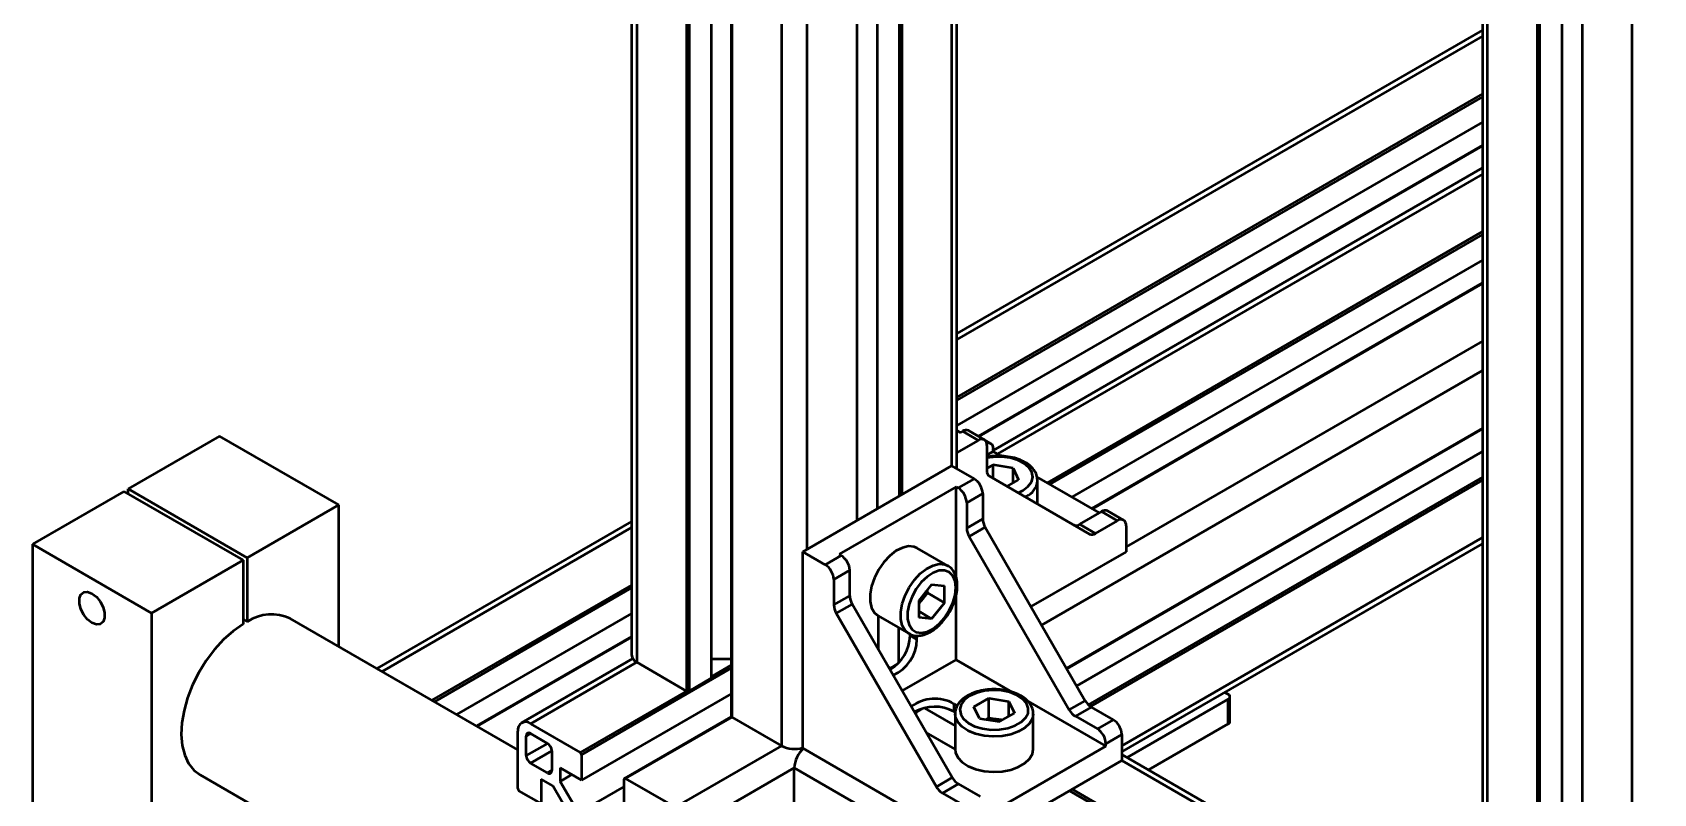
# Model space of a CAD drawing. Header units: millimetres. Extents: x 32504 to 36677, y 41990 to 42879.
# Drawn here: x 36417.4 to 36471.3, y 42727.8 to 42753.1 of the extents above; entities that cross this region are included whole.
import ezdxf

# ---------------------------------------------------------------- set-up
doc = ezdxf.new("R2010")
doc.units = ezdxf.units.MM
doc.layers.add('Net_dam', color=7, linetype='Continuous', lineweight=50)

msp = doc.modelspace()

# ---------------------------------------------------------------- linework, layer by layer
at = {"layer": 'Net_dam'}
for p, q in [((36437.3446, 42791.1965), (36437.3446, 42732.4055)), ((36437.5203, 42790.9515), (36437.5203, 42732.1606)), ((36439.175, 42789.9963), (36439.175, 42731.2054)), ((36439.2598, 42789.9963), (36439.2598, 42731.2054)), ((36439.9952, 42789.8098), (36439.9952, 42731.6299)), ((36440.6565, 42789.1554), (36440.6565, 42730.3645)), ((36440.674, 42789.1309), (36440.674, 42730.34)), ((36442.3287, 42788.1758), (36442.3287, 42729.3848)), ((36448.1613, 42738.5915), (36448.1613, 42783.7055)), ((36447.9855, 42783.6355), (36447.9855, 42738.6929)), ((36446.246, 42782.6313), (36446.246, 42737.6887)), ((36446.3309, 42782.6803), (36446.3309, 42737.7377)), ((36445.5106, 42782.2067), (36445.5106, 42737.2642)), ((36444.8318, 42781.8149), (36444.8318, 42736.8723)), ((36444.8494, 42736.8825), (36444.8494, 42781.825)), ((36443.1772, 42781.4801), (36443.1772, 42735.9171)), ((36465.6289, 42774.8683), (36465.6289, 42716.0774)), ((36465.8046, 42715.8324), (36465.8046, 42774.6234)), ((36467.4592, 42714.8772), (36467.4592, 42773.6682)), ((36467.5441, 42714.8772), (36467.5441, 42773.6682)), ((36468.2795, 42715.3018), (36468.2795, 42773.4816)), ((36468.9407, 42772.8273), (36468.9407, 42714.0363)), ((36468.9583, 42714.0118), (36468.9583, 42772.8028)), ((36470.6129, 42713.0566), (36470.6129, 42771.8476)), ((36465.6289, 42753.1701), (36448.1613, 42743.0863)), ((36465.6289, 42752.9673), (36448.1613, 42742.8834)), ((36465.6289, 42751.0569), (36448.1613, 42740.973)), ((36465.6289, 42750.9589), (36448.1613, 42740.8751)), ((36465.6289, 42750.1097), (36448.1613, 42740.0259)), ((36465.6289, 42749.3464), (36448.871, 42739.6722)), ((36465.6289, 42749.3261), (36448.8886, 42739.6621)), ((36465.6289, 42748.5902), (36449.3644, 42739.2009)), ((36465.6289, 42748.3873), (36449.513, 42739.0838)), ((36465.6289, 42746.4769), (36451.1676, 42738.1286)), ((36465.6289, 42746.3789), (36451.2525, 42738.0796)), ((36465.6289, 42745.5297), (36451.988, 42737.655)), ((36465.6289, 42744.7664), (36452.6491, 42737.2734)), ((36465.6289, 42744.7461), (36452.6667, 42737.2632)), ((36465.6289, 42742.8357), (36453.7838, 42735.9977)), ((36465.6289, 42741.856), (36450.9768, 42733.3975)), ((36423.6514, 42739.6759), (36420.6108, 42737.9206)), ((36427.6112, 42737.39), (36423.6514, 42739.6759)), ((36448.1613, 42739.8651), (36448.2754, 42739.7992)), ((36448.1613, 42739.1209), (36448.8765, 42739.5338)), ((36448.2754, 42739.7992), (36448.3461, 42739.84)), ((36448.3461, 42739.84), (36448.8765, 42739.5338)), ((36449.0765, 42739.5536), (36448.5461, 42739.8598)), ((36449.2815, 42739.4344), (36449.0883, 42739.5459)), ((36465.6289, 42739.9453), (36451.8042, 42731.9645)), ((36451.813, 42731.9492), (36465.6289, 42739.925)), ((36449.1593, 42739.3705), (36449.1593, 42738.5259)), ((36449.1593, 42739.0512), (36449.3644, 42739.1696)), ((36449.3644, 42739.1696), (36449.3644, 42739.2512)), ((36449.6289, 42739.0169), (36449.3644, 42739.1696)), ((36465.6289, 42739.1612), (36452.1437, 42731.3764)), ((36447.9855, 42738.6929), (36443.0358, 42735.8355)), ((36447.9855, 42738.6929), (36448.7351, 42738.2602)), ((36449.3612, 42738.7206), (36449.1593, 42738.604)), ((36450.0327, 42738.6167), (36449.3612, 42738.7206)), ((36449.3612, 42738.274), (36449.3612, 42738.7206)), ((36450.0327, 42738.6167), (36450.2126, 42738.2291)), ((36450.0327, 42738.1253), (36450.0327, 42738.6167)), ((36420.6108, 42737.9206), (36424.5706, 42735.6347)), ((36420.6108, 42737.7573), (36420.6108, 42737.9206)), ((36448.134, 42737.9949), (36444.2449, 42735.7498)), ((36448.134, 42734.9729), (36448.134, 42737.9949)), ((36448.134, 42737.9949), (36448.2047, 42737.9541)), ((36448.7351, 42738.2602), (36448.2047, 42737.9541)), ((36449.2422, 42738.3428), (36452.5696, 42736.4213)), ((36449.8257, 42738.0058), (36450.2126, 42738.2291)), ((36452.8999, 42737.1286), (36450.8234, 42738.3273)), ((36450.8412, 42737.4194), (36450.8412, 42738.2023)), ((36465.6289, 42738.3122), (36452.5295, 42730.7501)), ((36465.6289, 42738.2142), (36452.5982, 42730.6917)), ((36420.4694, 42737.839), (36417.4288, 42736.0837)), ((36420.4694, 42737.839), (36424.4292, 42735.553)), ((36427.6112, 42737.39), (36424.5706, 42735.6347)), ((36427.6112, 42732.6891), (36427.6112, 42737.39)), ((36449.0179, 42737.7703), (36448.4876, 42737.4642)), ((36448.4876, 42737.4642), (36448.4876, 42736.6196)), ((36449.0179, 42737.7703), (36449.0179, 42736.9258)), ((36450.4604, 42737.6717), (36450.4319, 42737.6557)), ((36437.3446, 42736.842), (36428.881, 42731.9561)), ((36448.4876, 42736.6196), (36449.0179, 42736.9258)), ((36452.9706, 42737.1695), (36452.2393, 42736.7472)), ((36452.7696, 42736.4411), (36453.501, 42736.8633)), ((36452.9706, 42737.1695), (36453.501, 42736.8633)), ((36453.7009, 42736.8831), (36453.1706, 42737.1893)), ((36437.3446, 42736.6391), (36429.0567, 42731.8546)), ((36449.1007, 42736.647), (36448.5704, 42736.3408)), ((36448.5704, 42736.3408), (36451.8978, 42730.5776)), ((36449.1007, 42736.647), (36452.4282, 42730.8837)), ((36452.2393, 42736.7472), (36452.7696, 42736.4411)), ((36465.6289, 42736.3035), (36453.6424, 42729.3838)), ((36453.7838, 42736.7), (36453.7838, 42735.8344)), ((36421.3886, 42733.7978), (36417.4288, 42736.0837)), ((36417.4288, 42736.0837), (36417.4288, 42726.6118)), ((36443.0358, 42729.3032), (36443.0358, 42735.8355)), ((36443.0358, 42735.8355), (36443.7853, 42735.4028)), ((36444.2449, 42735.7498), (36444.3156, 42735.709)), ((36447.8577, 42735.369), (36446.8394, 42735.9568)), ((36453.7838, 42735.8344), (36450.6233, 42734.0099)), ((36453.6424, 42729.1809), (36465.6289, 42736.1005)), ((36424.4292, 42735.553), (36421.3886, 42733.7978)), ((36424.4292, 42735.553), (36424.4292, 42733.4287)), ((36424.5706, 42735.6347), (36424.5706, 42733.5103)), ((36444.3156, 42735.709), (36443.7853, 42735.4028)), ((36444.5985, 42735.2191), (36444.0682, 42734.9129)), ((36444.5985, 42734.3745), (36444.5985, 42735.2191)), ((36437.3446, 42734.7287), (36430.7114, 42730.8994)), ((36444.0682, 42734.9129), (36444.0682, 42734.0683)), ((36447.3208, 42734.7455), (36446.8952, 42734.2159)), ((36447.3208, 42734.7455), (36447.7465, 42734.7074)), ((36447.7465, 42734.1398), (36447.7465, 42734.7074)), ((36437.3446, 42734.6307), (36430.7962, 42730.8504)), ((36444.0682, 42734.0683), (36444.5985, 42734.3745)), ((36446.8952, 42734.2159), (36446.8952, 42733.6483)), ((36446.968, 42734.2016), (36446.8952, 42734.111)), ((36447.1808, 42734.4664), (36446.968, 42734.2016)), ((36447.1808, 42734.4664), (36447.1808, 42734.5713)), ((36447.1808, 42734.4664), (36447.7465, 42734.1398)), ((36447.7465, 42734.1398), (36447.3208, 42733.6103)), ((36448.134, 42732.2464), (36448.134, 42734.3901)), ((36421.3886, 42733.7978), (36421.3886, 42724.3259)), ((36424.5706, 42733.5103), (36424.4292, 42733.5919)), ((36433.5605, 42729.2546), (36425.9998, 42733.6194)), ((36437.3446, 42733.7815), (36431.5317, 42730.4258)), ((36444.6813, 42734.0957), (36444.151, 42733.7896)), ((36444.151, 42733.7896), (36447.4784, 42728.0263)), ((36448.0087, 42728.3325), (36444.6813, 42734.0957)), ((36445.5395, 42733.7051), (36446.5578, 42733.1173)), ((36445.546, 42733.7014), (36445.546, 42732.598)), ((36446.8952, 42733.856), (36447.3208, 42733.6103)), ((36447.3208, 42733.6103), (36446.8952, 42733.6483)), ((36446.2178, 42733.3136), (36446.2178, 42732.1398)), ((36446.6067, 42733.0468), (36446.6067, 42733.0981)), ((36446.8329, 42732.9161), (36446.6067, 42733.0468)), ((36446.8329, 42732.9161), (36446.8329, 42733.0441)), ((36437.3446, 42733.0182), (36432.1929, 42730.0442)), ((36437.3446, 42732.9979), (36432.2104, 42730.034)), ((36437.3827, 42732.284), (36433.6848, 42730.1493)), ((36437.5203, 42732.1606), (36433.9848, 42730.1196)), ((36440.6565, 42731.9627), (36435.6819, 42729.0909)), ((36437.5203, 42732.1606), (36439.175, 42731.2054)), ((36440.6565, 42732.2612), (36439.9952, 42732.2612)), ((36440.6565, 42732.0606), (36439.9952, 42731.6789)), ((36445.9581, 42731.9701), (36445.8838, 42732.013)), ((36446.1733, 42732.0943), (36445.921, 42731.9486)), ((36446.3452, 42731.2138), (36448.134, 42732.2464)), ((36448.134, 42732.2464), (36450, 42731.1692)), ((36439.9952, 42731.6299), (36439.2598, 42731.2054)), ((36439.175, 42731.2054), (36435.6394, 42729.1644)), ((36440.6565, 42731.1135), (36435.6819, 42728.2417)), ((36449.2198, 42730.9647), (36448.7283, 42730.681)), ((36449.2198, 42730.9647), (36449.8913, 42730.8609)), ((36449.2198, 42730.3115), (36449.2198, 42730.9647)), ((36457.1779, 42730.9349), (36453.819, 42728.9959)), ((36457.0708, 42731.1601), (36457.1779, 42731.0982)), ((36457.1779, 42730.1184), (36457.1779, 42730.9349)), ((36457.2365, 42730.2), (36457.2365, 42731.0166)), ((36440.6603, 42730.3524), (36437.1085, 42728.302)), ((36446.7695, 42730.4789), (36447.0224, 42730.6249)), ((36446.8067, 42730.4145), (36446.8067, 42730.5004)), ((36447.0833, 42730.6404), (36448.0997, 42730.0536)), ((36448.0633, 42730.7851), (36448.1781, 42730.7188)), ((36448.0633, 42730.7851), (36448.0633, 42730.5238)), ((36448.1044, 42730.5001), (36448.0633, 42730.5238)), ((36448.0997, 42730.4465), (36448.0997, 42729.2706)), ((36448.9082, 42730.2934), (36448.7283, 42730.681)), ((36449.5796, 42730.1895), (36450.0712, 42730.4732)), ((36449.8913, 42730.8609), (36450.0712, 42730.4732)), ((36449.8913, 42730.3694), (36449.8913, 42730.8609)), ((36450.518, 42730.8702), (36453.112, 42729.3727)), ((36450.6997, 42729.2706), (36450.6997, 42730.4465)), ((36451.8978, 42730.5776), (36452.4282, 42730.8837)), ((36452.6282, 42730.6726), (36452.0978, 42730.3665)), ((36452.0978, 42730.3665), (36452.8292, 42729.9442)), ((36452.6282, 42730.6726), (36453.3595, 42730.2504)), ((36433.5605, 42727.9639), (36433.5605, 42729.8746)), ((36433.9848, 42730.1196), (36435.6394, 42729.1644)), ((36440.674, 42730.34), (36437.1385, 42728.299)), ((36440.674, 42730.34), (36442.3287, 42729.3848)), ((36448.0997, 42729.2782), (36447.1443, 42729.8298)), ((36448.9082, 42730.2934), (36449.5796, 42730.1895)), ((36449.2198, 42730.3115), (36449.1292, 42730.2592)), ((36449.2198, 42730.3115), (36449.5555, 42730.2596)), ((36449.5555, 42730.2596), (36449.6703, 42730.2418)), ((36453.3595, 42730.2504), (36452.8292, 42729.9442)), ((36457.1779, 42730.1184), (36454.5262, 42728.5876)), ((36433.9848, 42729.7929), (36433.8434, 42729.7113)), ((36433.8434, 42729.0581), (36433.8434, 42729.7113)), ((36434.5506, 42729.4663), (36433.8434, 42729.0581)), ((36433.9848, 42729.793), (36434.5505, 42729.4664)), ((36442.3287, 42729.3848), (36438.7931, 42727.3438)), ((36448.6926, 42726.0375), (36443.0358, 42729.3032)), ((36449.223, 42727.1276), (36453.112, 42729.3727)), ((36453.6424, 42729.7605), (36453.112, 42729.4543)), ((36453.112, 42729.3727), (36453.112, 42729.4543)), ((36453.6424, 42729.7605), (36453.6424, 42728.895)), ((36434.6919, 42729.2213), (36433.9848, 42728.8131)), ((36434.5505, 42728.4866), (36433.9848, 42728.8131)), ((36434.6919, 42729.2215), (36434.6919, 42728.5682)), ((36435.6819, 42729.0909), (36435.6819, 42728.2417)), ((36453.6424, 42728.895), (36448.6926, 42726.0375)), ((36464.4258, 42722.8727), (36453.6424, 42729.0978)), ((36453.6424, 42728.895), (36464.2772, 42722.7556)), ((36423, 42728.4231), (36432.4292, 42722.9797)), ((36434.7248, 42728.0593), (36434.3384, 42728.2824)), ((36434.3384, 42728.2824), (36434.3384, 42727.4659)), ((36434.6919, 42728.5682), (36434.5505, 42728.4866)), ((36435.6819, 42728.2417), (36434.9748, 42728.6499)), ((36434.9748, 42728.6499), (36434.9748, 42728.2037)), ((36435.3612, 42728.4268), (36434.9748, 42728.2037)), ((36434.9748, 42728.2037), (36435.5783, 42727.1583)), ((36437.0961, 42727.4253), (36437.0961, 42728.2745)), ((36437.1385, 42728.299), (36438.7931, 42727.3438)), ((36442.7529, 42728.65), (36439.2174, 42726.6089)), ((36442.7529, 42726.7393), (36442.7529, 42728.65)), ((36442.7529, 42728.65), (36493.4888, 42699.3608)), ((36447.4784, 42728.0263), (36448.0087, 42728.3325)), ((36434.3384, 42727.4659), (36433.603, 42727.8904)), ((36435.3283, 42727.0139), (36434.7248, 42728.0593)), ((36437.0961, 42728.0345), (36435.5783, 42727.1583)), ((36448.2087, 42728.1213), (36447.6784, 42727.8152)), ((36447.6784, 42727.8152), (36448.4098, 42727.393)), ((36448.9401, 42727.6991), (36448.2087, 42728.1213)), ((36451.9029, 42727.8908), (36462.5377, 42721.7515)), ((36451.9877, 42727.9398), (36462.6225, 42721.8004))]:
    msp.add_line(p, q, dxfattribs=at)
at = {"layer": 'Net_dam', "flags": 128}
for points in [[(36449.1509, 42739.4447), (36449.1898, 42739.4522), (36449.2387, 42739.4502), (36449.2815, 42739.4344), (36449.3167, 42739.4052), (36449.3429, 42739.3638), (36449.3589, 42739.3118), (36449.3644, 42739.2512)], [(36450.1937, 42737.7933), (36450.3473, 42737.8676), (36450.5224, 42737.998), (36450.6359, 42738.1494), (36450.6806, 42738.3123), (36450.6537, 42738.4765), (36450.5569, 42738.6318), (36450.3963, 42738.7682), (36450.1819, 42738.8773), (36449.9273, 42738.9522), (36449.6484, 42738.9882), (36449.3628, 42738.983), (36449.1593, 42738.9531)], [(36446.8394, 42735.9568), (36446.7384, 42735.9993), (36446.5536, 42736.0159), (36446.3491, 42735.9685), (36446.136, 42735.8598), (36445.9258, 42735.6957), (36445.7299, 42735.4849), (36445.5587, 42735.2389), (36445.4215, 42734.9709), (36445.3257, 42734.6954), (36445.2764, 42734.4271), (36445.2764, 42734.1807), (36445.3257, 42733.9693), (36445.4215, 42733.8043), (36445.5395, 42733.7051)], [(36446.5542, 42733.1194), (36446.4397, 42733.2165), (36446.3439, 42733.3815), (36446.2947, 42733.5929), (36446.2947, 42733.8393), (36446.3439, 42734.1076), (36446.4397, 42734.3831), (36446.5769, 42734.6511), (36446.7481, 42734.8971), (36446.9441, 42735.1079), (36447.1543, 42735.272), (36447.3673, 42735.3807), (36447.5718, 42735.428), (36447.7566, 42735.4115), (36447.8621, 42735.3664)], [(36448.1269, 42734.6432), (36448.1016, 42734.8601), (36448.0272, 42735.0341), (36447.9085, 42735.1543), (36447.7528, 42735.2132), (36447.5699, 42735.207), (36447.3715, 42735.1361), (36447.1698, 42735.005), (36446.9776, 42734.822), (36446.807, 42734.5985), (36446.6687, 42734.3485), (36446.5713, 42734.0879), (36446.5211, 42733.8328), (36446.5211, 42733.5995), (36446.5713, 42733.4025), (36446.6687, 42733.2542), (36446.807, 42733.164), (36446.9776, 42733.1375), (36447.1698, 42733.1763), (36447.3715, 42733.2781), (36447.5699, 42733.4364), (36447.7528, 42733.6413), (36447.9085, 42733.8799), (36448.0272, 42734.1372), (36448.1016, 42734.3971), (36448.1269, 42734.6432)], [(36419.4087, 42734.4508), (36419.5538, 42734.3375), (36419.6814, 42734.1787), (36419.7762, 42733.9937), (36419.8265, 42733.8048), (36419.8265, 42733.6346), (36419.7762, 42733.5038), (36419.6814, 42733.4281), (36419.5538, 42733.4167), (36419.4087, 42733.471), (36419.2636, 42733.5843), (36419.136, 42733.743), (36419.0413, 42733.928), (36418.9909, 42734.117), (36418.9909, 42734.2872), (36419.0413, 42734.4179), (36419.136, 42734.4936), (36419.2636, 42734.505), (36419.4087, 42734.4508)], [(36446.8952, 42734.121), (36446.9181, 42734.1443), (36446.968, 42734.2016)], [(36424.4292, 42733.4287), (36424.1019, 42733.1976), (36423.7841, 42732.914), (36423.4837, 42732.5848), (36423.2077, 42732.2179), (36422.9629, 42731.8222), (36422.7551, 42731.4072), (36422.5894, 42730.9828), (36422.4697, 42730.5594), (36422.399, 42730.1472), (36422.3789, 42729.756), (36422.4099, 42729.3952), (36422.4913, 42729.0737), (36422.6212, 42728.7992), (36422.7963, 42728.5781), (36423, 42728.4231)], [(36448.5936, 42731.0425), (36448.4185, 42730.9121), (36448.305, 42730.7607), (36448.2603, 42730.5978), (36448.2872, 42730.4335), (36448.384, 42730.2783), (36448.5446, 42730.1419), (36448.759, 42730.0328), (36449.0136, 42729.9579), (36449.2925, 42729.9219), (36449.5781, 42729.9271), (36449.8525, 42729.9731), (36450.0984, 42730.0571), (36450.3005, 42730.1737), (36450.446, 42730.3157), (36450.5257, 42730.4742), (36450.5347, 42730.639), (36450.4723, 42730.8), (36450.3426, 42730.947), (36450.1536, 42731.0708), (36449.9173, 42731.1635), (36449.6484, 42731.2194), (36449.3639, 42731.2349), (36449.0817, 42731.2091), (36448.8194, 42731.1436), (36448.5936, 42731.0425)], [(36450.6997, 42730.4423), (36450.6729, 42730.2947), (36450.5779, 42730.1293), (36450.4195, 42729.981), (36450.206, 42729.8578), (36449.9491, 42729.7663), (36449.6626, 42729.7115), (36449.3619, 42729.6963), (36449.0633, 42729.7216), (36448.7828, 42729.7859), (36448.5355, 42729.8858), (36448.3348, 42730.016), (36448.1916, 42730.1694), (36448.1135, 42730.3377), (36448.0998, 42730.4516)], [(36449.6616, 42730.2368), (36449.6301, 42730.2449), (36449.5555, 42730.2596)], [(36448.0997, 42729.2706), (36448.1135, 42729.1619), (36448.1916, 42728.9936), (36448.3348, 42728.8402), (36448.5355, 42728.71), (36448.7828, 42728.6101), (36449.0633, 42728.5457), (36449.3619, 42728.5205), (36449.6626, 42728.5357), (36449.9491, 42728.5905), (36450.206, 42728.682), (36450.4195, 42728.8052), (36450.5779, 42728.9535), (36450.6729, 42729.1189), (36450.6997, 42729.2706)]]:
    msp.add_lwpolyline(points, dxfattribs=at)
at = {"layer": 'Net_dam'}
for centre, radius, start, end in [((36448.4633, 42739.6764), 0.2012, 65.69288, 125.61758), ((36448.9869, 42739.3985), 0.1747, 350.78596, 129.20329), ((36449.3596, 42738.5062), 0.2012, 174.37962, 234.30196), ((36447.8735, 42737.4362), 0.6147, 2.60548, 57.39452), ((36448.4038, 42737.7424), 0.6147, 2.60548, 57.39452), ((36450.2073, 42738.2557), 0.6366, 293.43224, 354.72095), ((36449.5947, 42736.9455), 0.5771, 181.9565, 211.14373), ((36453.0878, 42737.0059), 0.2012, 65.69288, 125.61758), ((36453.6114, 42736.7279), 0.1747, 350.78596, 129.20329), ((36449.0644, 42736.6393), 0.5771, 181.9565, 211.14373), ((36452.1214, 42736.9127), 0.2031, 247.4236, 305.46513), ((36452.6524, 42736.6046), 0.2012, 245.68605, 305.61817), ((36443.4541, 42734.885), 0.6147, 2.60548, 57.39452), ((36443.9844, 42735.1911), 0.6147, 2.60548, 57.39452), ((36445.1753, 42734.3942), 0.5771, 181.9565, 211.14373), ((36446.1747, 42734.8393), 1.0178, 321.20822, 341.9111), ((36425.3841, 42732.2694), 1.4838, 65.48221, 123.24578), ((36444.6449, 42734.088), 0.5771, 181.9565, 211.14373), ((36445.2433, 42733.0922), 1.3641, 300.63183, 358.09108), ((36445.5158, 42732.9439), 1.3174, 293.60431, 358.79366), ((36437.6449, 42732.4355), 0.3018, 185.6948, 245.62534), ((36439.2174, 42731.2873), 0.0922, 242.60967, 297.39033), ((36447.4288, 42729.6303), 1.3176, 61.21076, 126.38999), ((36457.1469, 42731.0166), 0.0873, 290.78342, 69.21658), ((36440.6865, 42730.3675), 0.0302, 185.6948, 245.62534), ((36447.421, 42729.3202), 1.3643, 61.91322, 119.36367), ((36452.4032, 42730.8561), 0.577, 208.85561, 238.04533), ((36452.9336, 42731.1622), 0.577, 208.85561, 238.04533), ((36433.8192, 42729.9165), 0.262, 50.79671, 189.21404), ((36433.9296, 42729.7253), 0.0873, 50.79671, 189.21404), ((36449.4, 42729.2534), 1.0181, 81.21006, 101.88118), ((36452.498, 42729.4264), 0.6147, 2.60548, 57.39452), ((36453.0283, 42729.7326), 0.6147, 2.60548, 57.39452), ((36457.1364, 42730.21), 0.1006, 294.37466, 354.3052), ((36434.3849, 42729.2075), 0.3074, 2.60548, 57.39452), ((36442.7556, 42730.2113), 0.9303, 242.68271, 287.5287), ((36443.6962, 42728.5999), 0.9446, 132.82845, 176.96146), ((36434.1504, 42729.072), 0.3074, 182.60548, 237.39452), ((36435.5898, 42729.0867), 0.0922, 2.60548, 57.39452), ((36434.6057, 42728.5542), 0.0873, 230.79671, 9.21404), ((36437.1219, 42728.2787), 0.0262, 50.79671, 189.21404), ((36448.5141, 42728.6109), 0.577, 208.85561, 238.04533), ((36433.6527, 42727.9681), 0.0922, 182.60548, 237.39452), ((36447.9838, 42728.3048), 0.577, 208.85561, 238.04533)]:
    msp.add_arc(centre, radius, start, end, dxfattribs=at)
for points, knots in [([(36450.8363, 42738.196), (36450.8346, 42738.2471), (36450.8309, 42738.3596), (36450.7508, 42738.5232), (36450.6192, 42738.6778), (36450.4351, 42738.8107), (36450.2058, 42738.9163), (36449.942, 42738.9889), (36449.6592, 42739.0229), (36449.3917, 42739.0229), (36449.2296, 42738.9942), (36449.1593, 42738.9818)], [0, 0, 0, 0, 0.0904714, 0.1991359, 0.3102353, 0.4266559, 0.5467228, 0.6674819, 0.7878913, 0.9081225, 1, 1, 1, 1]), ([(36448.1738, 42734.7085), (36448.1724, 42734.7519), (36448.1682, 42734.8773), (36448.1245, 42735.0582), (36448.0272, 42735.2272), (36447.936, 42735.3297), (36447.8713, 42735.3572), (36447.8607, 42735.3616)], [0, 0, 0, 0, 0.1543712, 0.4467493, 0.7039288, 0.9519007, 1, 1, 1, 1]), ([(36446.557, 42733.1274), (36446.5837, 42733.1098), (36446.6617, 42733.0582), (36446.8216, 42733.0353), (36447.0182, 42733.0542), (36447.224, 42733.1307), (36447.4315, 42733.2605), (36447.6308, 42733.4396), (36447.8106, 42733.6578), (36447.962, 42733.9035), (36448.078, 42734.1653), (36448.1514, 42734.4266), (36448.1729, 42734.6068), (36448.1737, 42734.6967), (36448.1738, 42734.7085)], [0, 0, 0, 0, 0.0454443, 0.133063, 0.2212793, 0.3134945, 0.409308, 0.5063402, 0.6031507, 0.6997417, 0.7964165, 0.8934642, 0.9860348, 1, 1, 1, 1]), ([(36448.5136, 42731.0504), (36448.4768, 42731.0275), (36448.3703, 42730.9612), (36448.2355, 42730.8328), (36448.1378, 42730.6641), (36448.0946, 42730.5339), (36448.1032, 42730.4642), (36448.1046, 42730.4528)], [0, 0, 0, 0, 0.15438531, 0.44679537, 0.70399148, 0.95197666, 1, 1, 1, 1]), ([(36450.6914, 42730.4408), (36450.6933, 42730.4727), (36450.6989, 42730.5661), (36450.6388, 42730.716), (36450.5242, 42730.8768), (36450.355, 42731.0167), (36450.1388, 42731.1315), (36449.884, 42731.2145), (36449.6052, 42731.2612), (36449.3167, 42731.2694), (36449.0319, 42731.239), (36448.769, 42731.1719), (36448.6022, 42731.1004), (36448.5239, 42731.0562), (36448.5136, 42731.0504)], [0, 0, 0, 0, 0.0454495, 0.1330636, 0.2212767, 0.3134915, 0.4093056, 0.5063373, 0.6031468, 0.6997365, 0.79641, 0.8934565, 0.9860266, 1, 1, 1, 1])]:
    msp.add_open_spline(points, degree=3, knots=knots, dxfattribs=at)

doc.saveas('drawing.dxf')
